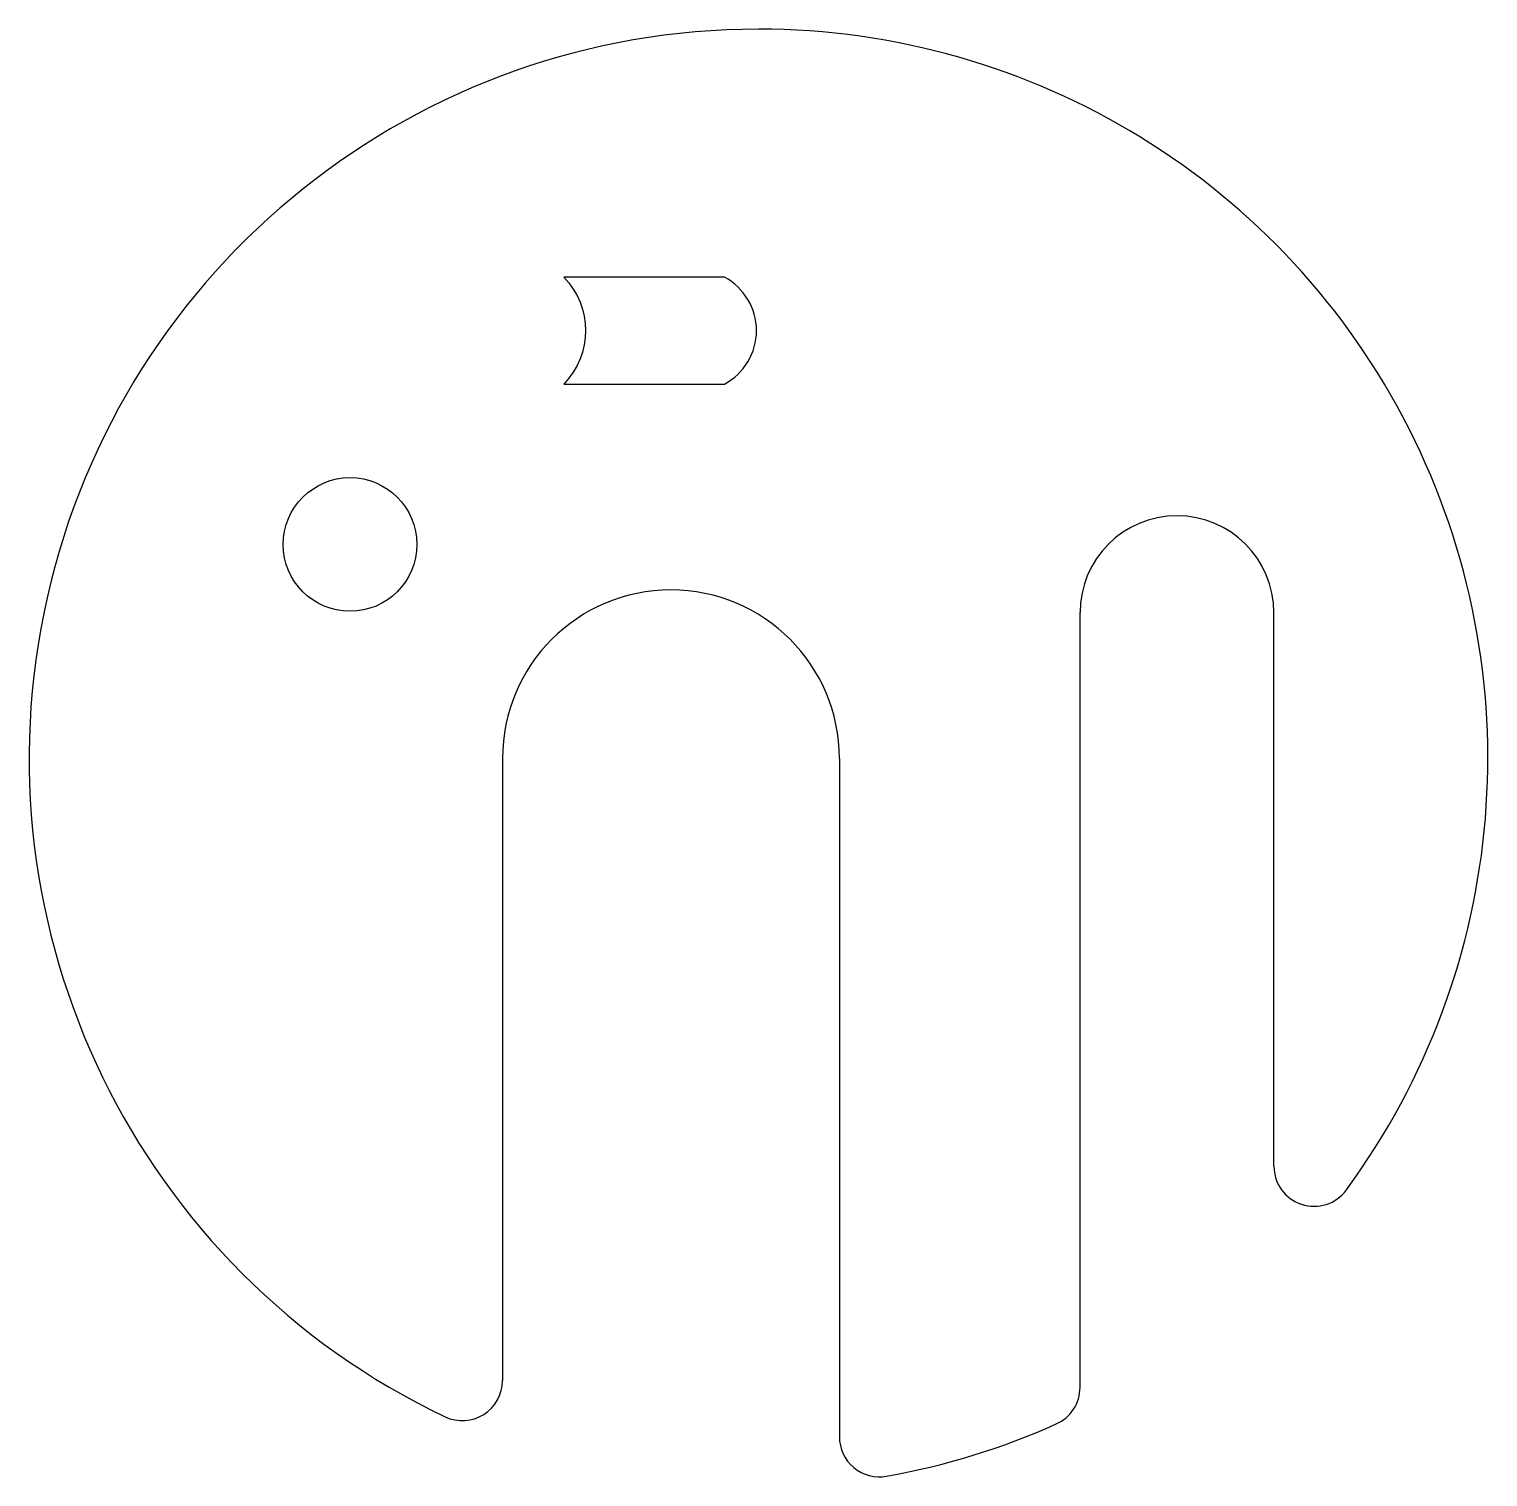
# Model space of a CAD drawing. Header units: metres. Extents: x -24 to 30.5, y -26.9 to 27.3.
import ezdxf

# ---------------------------------------------------------------- set-up
doc = ezdxf.new("R2010")
doc.units = ezdxf.units.M

msp = doc.modelspace()

# ---------------------------------------------------------------- linework, layer by layer
for p, q in [((15.3, -23.528), (15.3, 5.45)), ((22.55, -15.256), (22.55, 5.45)), ((-6.3, 0), (-6.3, -23.274)), ((6.3, 0), (6.3, -25.375))]:
    msp.add_line(p, q)
msp.add_lwpolyline([(-4, 14), (2, 14, 0.6), (2, 18), (-4, 18, -0.4)], format="xyb", close=True)
msp.add_circle((-12, 8), 2.5)
for centre, radius, start, end in [((3.275, 0), 27.275, 90, 244.5528), ((3.275, 0), 27.275, -36.2917, 90), ((18.925, 5.45), 3.625, 0, 180), ((0, 0), 6.3, 0, 180), ((24.05, -15.256), 1.5, 180, 323.7083), ((-7.8, -23.274), 1.5, -115.4472, 0), ((13.8, -23.528), 1.5, -65.8993, 0), ((3.275, 0), 27.275, -79.8889, -65.8993), ((7.8, -25.375), 1.5, 180, 280.1111)]:
    msp.add_arc(centre, radius, start, end)

doc.saveas('drawing.dxf')
